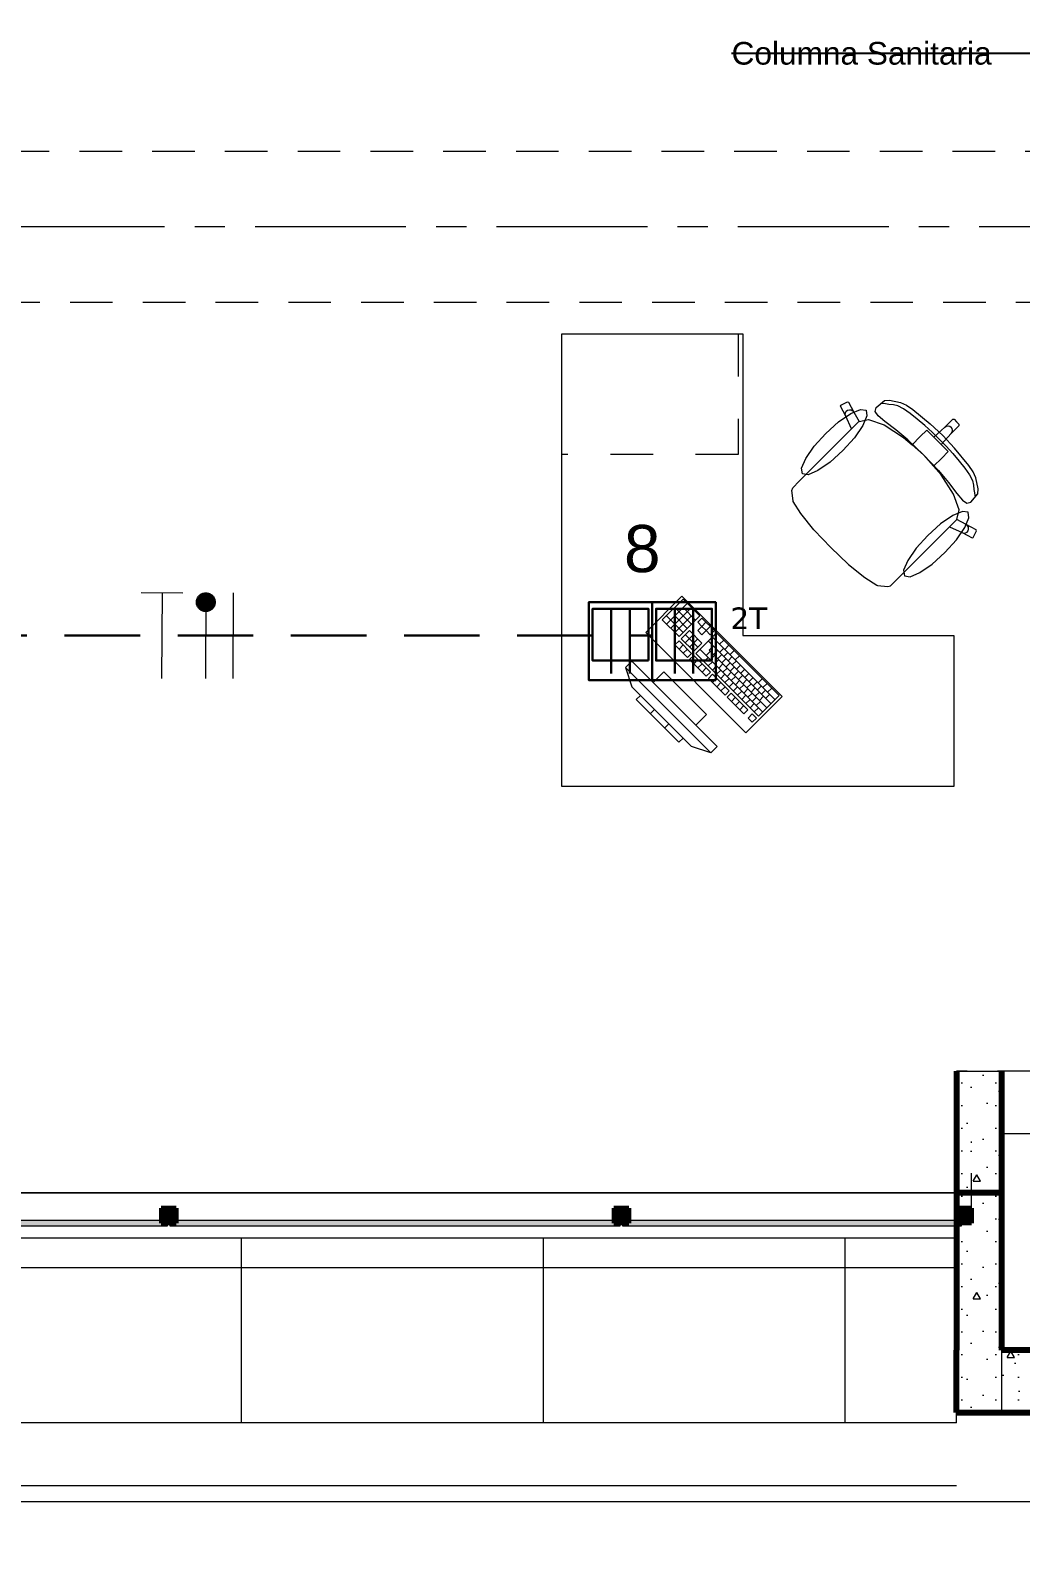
# Model space of a CAD drawing. Header units: inches. Extents: x -19 to 5698, y -728 to 92.
# Drawn here: x 132.8 to 136.08, y 3.05 to 8.1 of the extents above; entities that cross this region are included whole.
import ezdxf

# ---------------------------------------------------------------- set-up
doc = ezdxf.new("R2010")
doc.units = ezdxf.units.IN
doc.header["$MEASUREMENT"] = 0
doc.set_wipeout_variables(frame=1)
doc.header["$PDMODE"] = 1
for name, pattern in [('HIDDEN', [0.375, 0.25, -0.125]), ('Hidden Line', [0.195611, 0.141111, -0.0545]), ('Línea Oculta', [0.195611, 0.141111, -0.0545]), ('Punto & Raya', [0.65, 0.5, -0.075, 0, -0.075]), ('Rayas', [0.282222, 0.141111, -0.141111]), ('RAYITAS', [0.375, 0.25, -0.125]), ('Wipeout_Contour', [1, 0, -1])]:
    doc.linetypes.add(name, pattern=pattern)
doc.layers.get('0').update_dxf_attribs({"color": 61})
for name, color, linetype, lineweight in [('00 conduct tomacorr', 120, 'HIDDEN', 30), ('00 IE LUZ EMERGENCIA', 253, 'Continuous', 0), ('T-TECHO-E', 150, 'Continuous', 20), ('TOMACORRIENTE', 22, 'RAYITAS', 9)]:
    doc.layers.add(name, color=color, linetype=linetype, lineweight=lineweight)
for name, color, linetype in [('02 _ ARQ _ ALB _ Cotas Ejes', 7, 'Continuous'), ('02 _ ARQ _ ALB _ Ejes Generales', 251, 'Continuous'), ('02 _ ARQ _ ZON _ Espacio.3D', 7, 'Continuous'), ('08 _ STR _ EXT _ 07 Losa Aligerada', 7, 'Continuous'), ('08 _ STR _ EXT _ 08 Placas', 7, 'Continuous'), ('08 _ STR _ EXT _ 08 Placas Inclinadas', 7, 'Continuous'), ('08 _ STR _ EXT _ 09 Vigas', 251, 'Continuous'), ('Acabado - Muros', 7, 'Continuous'), ('Dibujo 2D - General', 7, 'Continuous'), ('Estructura - 03 LOSA', 7, 'Continuous'), ('Interior - Mobiliario', 7, 'Continuous'), ('Notas - Etiquetas', 7, 'Continuous')]:
    doc.layers.add(name, color=color, linetype=linetype)
doc.styles.add('Annotative', font='arial.ttf')
doc.styles.add('Estilo_Generado_4', font='swisse.ttf')
doc.dimstyles.new('Estilo_Generado__1', dxfattribs={"dimtxt": 0.125, "dimasz": 0.095, "dimexe": 0.18, "dimexo": 0.3, "dimgap": 0, "dimtad": 0, "dimtih": 1, "dimtoh": 1, "dimzin": 0, "dimdsep": 46, "dimtxsty": 'Estilo_Generado_4', "dimblk": 'ARROWHEAD_6', "dimblk1": 'ARROWHEAD_6', "dimblk2": 'ARROWHEAD_6', "dimcen": 0.09, "dimse1": 1, "dimse2": 1, "dimclrd": 144, "dimclre": 144, "dimclrt": 7, "dimadec": 0, "dimazin": 0, "dimtfac": 1, "dimtdec": 4, "dimtmove": 0, "dimatfit": 3, "dimfxl": 1, "dimtolj": 1, "dimtzin": 0, "dimarcsym": 0})
doc.dimstyles.new('Estilo_Generado__8', dxfattribs={"dimtxt": 0.18, "dimasz": 0.0912, "dimexe": 0.18, "dimexo": 0.0625, "dimgap": 0, "dimtad": 0, "dimtih": 1, "dimtoh": 1, "dimdec": 4, "dimzin": 0, "dimdsep": 46, "dimcen": 0.09, "dimadec": 0, "dimazin": 0, "dimtfac": 1, "dimtdec": 4, "dimtmove": 0, "dimatfit": 3, "dimldrblk": 'ARROWHEAD_5', "dimfxl": 1, "dimtolj": 1, "dimtzin": 0, "dimarcsym": 0})
pattern_1 = [(0, (92.5, 6e-09), (0, 0.3897114), [0.024375, -0.200625]), (0, (92.6125, 0.19486), (0, 0.3897114), [0.024375, -0.200625]), (60, (92.5, 6e-09), (-0.3375, 0.1948557), [0.024375, -0.200625]), (60, (92.725, 6e-09), (-0.3375, 0.1948557), [0.024375, -0.200625]), (120, (92.5244, 6e-09), (0.3375, 0.1948557), [0.024375, -0.200625]), (120, (92.7494, 6e-09), (0.3375, 0.1948557), [0.024375, -0.200625]), (0, (92.500015, 0.0375), (0, 0.075), [0, -0.075, 0, -0.1125]), (45, (92.537515, 0.0375), (-0.05303301, 0.05303301), [0, -0.05625, 0, -0.09375])]

# ---------------------------------------------------------------- blocks, each defined once
blk = doc.blocks.new('ARROWHEAD_6')
at = {"color": 0, "linetype": 'Continuous', "lineweight": 0}
for p, q in [((0, 0), (-1, 0)), ((-0.5, -0.5), (0.5, 0.5))]:
    blk.add_line(p, q, dxfattribs=at)
blk = doc.blocks.new('*D93', base_point=(804.059, 0))
at = {"layer": '02 _ ARQ _ ALB _ Cotas Ejes', "color": 144, "linetype": 'Continuous', "lineweight": -2, "transparency": 16777216}
for p, q in [((129.915, 2.2841), (133.0886, 2.2841)), ((136.725, 2.2841), (133.4761, 2.2841))]:
    blk.add_line(p, q, dxfattribs=at)
at = {"layer": 'Defpoints', "color": 0, "linetype": 'Continuous', "transparency": 16777216}
for p in [(129.82, 7.45), (136.82, 7.45), (136.82, 2.2841)]:
    blk.add_point(p, dxfattribs=at)
at = {"layer": '02 _ ARQ _ ALB _ Cotas Ejes', "color": 144, "linetype": 'Continuous', "lineweight": -2, "transparency": 16777216, "xscale": 0.095, "yscale": 0.095, "zscale": 0.095, "rotation": 180}
blk.add_blockref('ARROWHEAD_6', (129.82, 2.2841), dxfattribs=at)
at = {"layer": '02 _ ARQ _ ALB _ Cotas Ejes', "color": 144, "linetype": 'Continuous', "lineweight": -2, "transparency": 16777216, "xscale": 0.095, "yscale": 0.095, "zscale": 0.095}
blk.add_blockref('ARROWHEAD_6', (136.82, 2.2841), dxfattribs=at)
at = {"layer": '02 _ ARQ _ ALB _ Cotas Ejes', "color": 7, "linetype": 'Continuous', "lineweight": 13, "transparency": 16777216, "insert": (133.2824, 2.2841), "char_height": 0.125, "attachment_point": 5, "style": 'Estilo_Generado_4'}
blk.add_mtext('\\A1;7.00', dxfattribs=at)
blk = doc.blocks.new('ARROWHEAD_5')
at = {"linetype": 'Continuous', "lineweight": 0}
blk.add_hatch(color=0, dxfattribs=at).paths.add_polyline_path([(-1, 0.2679), (0, 0), (-1, -0.2679)])
at = {"color": 0, "linetype": 'Continuous', "lineweight": 0}
blk.add_line((0, 0), (-1, 0), dxfattribs=at)
blk = doc.blocks.new('CAJA POP UP 6 MODULOS')
at = {"layer": '00 conduct tomacorr', "linetype": 'Continuous'}
for p, q in [((-0.095, -0.165), (-0.095, -0.0151)), ((-0.052, -0.165), (-0.052, -0.0151)), ((0.052, -0.165), (0.052, -0.0151)), ((0.095, -0.165), (0.095, -0.0151)), ((0, -0.165), (0, -0.18))]:
    blk.add_line(p, q, dxfattribs=at)
for points in [[(-0.147, 0), (0.147, 0), (0.147, -0.18), (-0.147, -0.18)], [(0, 0), (0.147, 0), (0.147, -0.18), (0, -0.18)]]:
    blk.add_lwpolyline(points, close=True, dxfattribs=at)
for points in [[(-0.138, -0.045), (-0.009, -0.045), (-0.009, -0.165), (-0.138, -0.165), (-0.138, -0.045)], [(0.009, -0.045), (0.138, -0.045), (0.138, -0.165), (0.009, -0.165), (0.009, -0.045)]]:
    blk.add_lwpolyline(points, dxfattribs=at)
at = {"color": 1, "insert": (-0.1807, -0.168), "char_height": 0.05, "attachment_point": 1, "rotation": 180}
blk.add_mtext_dynamic_manual_height_columns('{\\fVerdana|b0|i0|c0|p34;2T}', width=0.000481, gutter_width=0.1561, heights=[0], dxfattribs=at)
blk = doc.blocks.new('a')
at = {"layer": 'TOMACORRIENTE', "ltscale": 0.05}
h = blk.add_hatch(color=4, dxfattribs=at)
edge = h.paths.add_edge_path()
edge.add_arc((0, 0.0752), 0.0211, 0, 360)
at = {"layer": 'TOMACORRIENTE', "color": 4}
for p, q in [((-0.1455, 0.0963), (-0.0515, 0.0963)), ((-0.0985, 0.0963), (-0.0985, -0.0966)), ((0, 0.0963), (0, -0.0963)), ((0.0623, -0.0963), (0.0623, 0.0963))]:
    blk.add_line(p, q, dxfattribs=at)
blk.add_circle((0, 0.0752), 0.0211, dxfattribs=at)
blk = doc.blocks.new('CABLE 3FACE')
at = {"layer": 'T-TECHO-E', "rotation": 59.94170052614085}
blk.add_blockref('a', (0, 0), dxfattribs=at)

msp = doc.modelspace()

# ---------------------------------------------------------------- hatches: boundary and pattern name
at = {"layer": '08 _ STR _ EXT _ 08 Placas', "linetype": 'Continuous', "lineweight": 9}
h = msp.add_hatch(dxfattribs=at)
h.set_pattern_fill('HORMIGÓN_EN_MASA_0002', color=250, style=0, pattern_type=2)
h.set_pattern_definition(pattern_1)
h.paths.add_polyline_path([(136.0199, 4.6516), (135.8699, 4.6516), (135.8699, 4.4445), (136.0199, 4.4445)])
at = {"layer": 'Acabado - Muros', "linetype": 'Continuous', "lineweight": 0}
for points in [[(133.2339, 4.1979), (133.2339, 4.1479), (133.2839, 4.1479), (133.2839, 4.1979)], [(134.7339, 4.1979), (134.7339, 4.1479), (134.7839, 4.1479), (134.7839, 4.1979)], [(135.8699, 4.1979), (135.8699, 4.1479), (135.9199, 4.1479), (135.9199, 4.1979)]]:
    msp.add_hatch(color=254, dxfattribs=at).paths.add_polyline_path(points)
at = {"layer": 'Acabado - Muros', "linetype": 'Continuous', "lineweight": 9}
for points in [[(131.7639, 4.1379), (133.2539, 4.1379), (133.2539, 4.1579), (131.7639, 4.1579)], [(133.2639, 4.1379), (134.7539, 4.1379), (134.7539, 4.1579), (133.2639, 4.1579)], [(134.7639, 4.1379), (135.8849, 4.1379), (135.8849, 4.1579), (134.7639, 4.1579)]]:
    msp.add_hatch(color=250, dxfattribs=at).paths.add_polyline_path(points)

# ---------------------------------------------------------------- linework, layer by layer
at = {"layer": '00 conduct tomacorr'}
msp.add_line((131.789, 6.0949), (134.8615, 6.0949), dxfattribs=at)
at = {"layer": '02 _ ARQ _ ALB _ Ejes Generales', "color": 251, "linetype": 'Punto & Raya', "lineweight": 13, "true_color": 0x636466}
msp.add_line((98.3454, 7.45), (147.07, 7.45), dxfattribs=at)
at = {"layer": '02 _ ARQ _ ZON _ Espacio.3D', "color": 254, "linetype": 'Continuous', "lineweight": 0, "flags": 128}
msp.add_lwpolyline([(136.57, 16.9), (135.97, 16.9), (135.97, 17.35), (130.07, 17.35), (130.07, 16.9), (130.07, 7.7), (130.27, 7.7), (130.27, 7.2), (129.77, 7.2), (129.77, 3.7271), (130.6199, 3.7271), (130.6224, 4.6516), (130.7699, 4.6516), (130.7699, 4.2489), (135.8699, 4.2489), (135.8699, 4.6516), (136.0199, 4.6516), (136.0199, 3.7271), (136.87, 3.7271)], dxfattribs=at)
at = {"layer": '08 _ STR _ EXT _ 07 Losa Aligerada', "color": 7, "linetype": 'Continuous', "lineweight": 18, "flags": 128}
msp.add_lwpolyline([(100.17, 5.8), (117.7353, 5.8), (117.7353, 7.2), (122.9315, 7.2), (122.9315, 6.0005), (129.57, 6.0005), (129.57, 3.3753), (137.07, 3.3753)], dxfattribs=at)
at = {"layer": '08 _ STR _ EXT _ 08 Placas', "color": 7, "linetype": 'Continuous', "lineweight": 80, "flags": 128}
for points in [[(136.0199, 4.2489), (135.8699, 4.2489)], [(136.0199, 3.7271), (136.0199, 4.2489)]]:
    msp.add_lwpolyline(points, dxfattribs=at)
at = {"layer": '08 _ STR _ EXT _ 08 Placas Inclinadas', "color": 7, "linetype": 'Continuous', "lineweight": 80}
for p, q in [((135.8699, 4.6516), (135.8699, 4.4445)), ((135.8699, 4.6516), (135.8699, 4.4445)), ((136.0199, 4.4445), (136.0199, 4.6516)), ((136.0199, 4.4445), (136.0199, 4.6516)), ((136.0199, 3.7271), (136.0199, 4.4445)), ((136.0199, 3.7271), (136.0199, 4.4445)), ((136.87, 3.7271), (136.0199, 3.7271))]:
    msp.add_line(p, q, dxfattribs=at)
at = {"layer": '08 _ STR _ EXT _ 08 Placas Inclinadas', "color": 251, "linetype": 'Línea Oculta', "lineweight": 13}
msp.add_line((136.87, 4.4445), (136.0199, 4.4445), dxfattribs=at)
at = {"layer": '08 _ STR _ EXT _ 08 Placas Inclinadas', "color": 251, "linetype": 'Línea Oculta', "lineweight": 13, "flags": 128}
for points in [[(136.87, 4.6516), (135.8699, 4.6516)], [(135.8699, 4.4445), (135.8699, 4.6516)]]:
    msp.add_lwpolyline(points, dxfattribs=at)
at = {"layer": '08 _ STR _ EXT _ 09 Vigas', "color": 251, "linetype": 'Hidden Line', "lineweight": 13, "true_color": 0x636466}
for p, q in [((130.07, 7.7), (136.57, 7.7)), ((102.07, 7.2), (144.07, 7.2))]:
    msp.add_line(p, q, dxfattribs=at)
at = {"layer": 'Acabado - Muros', "color": 251, "linetype": 'Línea Oculta', "lineweight": 13}
msp.add_line((135.9199, 4.1729), (135.9199, 4.4187), dxfattribs=at)
at = {"layer": 'Acabado - Muros', "color": 7, "linetype": 'Continuous', "lineweight": 60}
for p, q in [((133.2339, 4.1979), (133.2339, 4.1479)), ((133.2839, 4.1979), (133.2339, 4.1979)), ((133.2839, 4.1979), (133.2839, 4.1479)), ((134.7339, 4.1979), (134.7339, 4.1479)), ((134.7839, 4.1979), (134.7339, 4.1979)), ((134.7839, 4.1979), (134.7839, 4.1479)), ((135.8699, 4.1979), (135.8699, 4.1479)), ((135.9199, 4.1979), (135.8699, 4.1979)), ((135.9199, 4.1979), (135.9199, 4.1479)), ((133.2839, 4.1479), (133.2339, 4.1479)), ((134.7839, 4.1479), (134.7339, 4.1479)), ((135.9199, 4.1479), (135.8699, 4.1479))]:
    msp.add_line(p, q, dxfattribs=at)
at = {"layer": 'Acabado - Muros', "color": 7, "linetype": 'Continuous', "lineweight": 13, "flags": 128}
for points in [[(131.7639, 4.1379), (131.7639, 4.1579), (133.2539, 4.1579), (133.2539, 4.1379)], [(133.2639, 4.1379), (133.2639, 4.1579), (134.7539, 4.1579), (134.7539, 4.1379)], [(134.7639, 4.1379), (134.7639, 4.1579), (135.8849, 4.1579), (135.8849, 4.1379)]]:
    msp.add_lwpolyline(points, close=True, dxfattribs=at)
at = {"layer": 'Interior - Mobiliario', "color": 175, "linetype": 'Rayas', "lineweight": 13}
for p, q in [((135.1465, 7.0949), (135.1465, 6.6949)), ((135.1465, 6.6949), (134.5615, 6.6949))]:
    msp.add_line(p, q, dxfattribs=at)
at = {"layer": 'Interior - Mobiliario', "color": 175, "linetype": 'Continuous', "lineweight": 13}
for p, q in [((135.4869, 6.8587), (135.5083, 6.8695)), ((135.5083, 6.8695), (135.5124, 6.8682)), ((135.5124, 6.8682), (135.5293, 6.8351)), ((135.6037, 6.8502), (135.6316, 6.8734)), ((135.6316, 6.8734), (135.6483, 6.8753)), ((135.6483, 6.8753), (135.6845, 6.8675)), ((135.4856, 6.8547), (135.4869, 6.8587)), ((135.5026, 6.8216), (135.4856, 6.8547)), ((135.501, 6.8272), (135.5017, 6.833)), ((135.5026, 6.8216), (135.501, 6.8272)), ((135.5017, 6.833), (135.5045, 6.8382)), ((135.5222, 6.7798), (135.5026, 6.8216)), ((135.5045, 6.8382), (135.5091, 6.8418)), ((135.5091, 6.8418), (135.5147, 6.8433)), ((135.5147, 6.8433), (135.5206, 6.8426)), ((135.5206, 6.8426), (135.5257, 6.8397)), ((135.5257, 6.8397), (135.5293, 6.8351)), ((135.5293, 6.8351), (135.5467, 6.8041)), ((135.6003, 6.8373), (135.6037, 6.8502)), ((135.6103, 6.8229), (135.6003, 6.8373)), ((135.6326, 6.8043), (135.6103, 6.8229)), ((135.6263, 6.8637), (135.6218, 6.8645)), ((135.6343, 6.863), (135.6263, 6.8637)), ((135.6451, 6.8609), (135.6343, 6.863)), ((135.6605, 6.8598), (135.6451, 6.8609)), ((135.6753, 6.8559), (135.6605, 6.8598)), ((135.6941, 6.8459), (135.6753, 6.8559)), ((135.6845, 6.8675), (135.7037, 6.8585)), ((135.7159, 6.831), (135.6941, 6.8459)), ((135.7037, 6.8585), (135.7254, 6.8436)), ((135.7397, 6.8125), (135.7159, 6.831)), ((135.7254, 6.8436), (135.7821, 6.7968)), ((135.3743, 6.632), (135.5222, 6.7798)), ((135.5464, 6.804), (135.5222, 6.7798)), ((135.5464, 6.804), (135.5467, 6.8041)), ((135.5467, 6.8041), (135.5786, 6.8115)), ((135.5786, 6.8115), (135.6306, 6.7932)), ((135.6306, 6.7932), (135.6944, 6.7518)), ((135.6688, 6.7764), (135.6326, 6.8043)), ((135.7081, 6.7437), (135.6688, 6.7764)), ((135.7645, 6.7913), (135.7397, 6.8125)), ((135.7499, 6.7544), (135.7711, 6.7756)), ((135.7891, 6.7687), (135.7645, 6.7913)), ((135.7711, 6.7756), (135.7947, 6.752)), ((135.7821, 6.7968), (135.8243, 6.7577)), ((135.8126, 6.7459), (135.7891, 6.7687)), ((135.7947, 6.752), (135.8312, 6.7859)), ((135.8312, 6.7859), (135.8573, 6.812)), ((135.8312, 6.7859), (135.8361, 6.7892)), ((135.8361, 6.7892), (135.8418, 6.7903)), ((135.8418, 6.7903), (135.8476, 6.7891)), ((135.8476, 6.7891), (135.8525, 6.7858)), ((135.8558, 6.781), (135.8525, 6.7858)), ((135.8526, 6.7646), (135.8787, 6.7907)), ((135.8526, 6.7646), (135.8558, 6.7695)), ((135.8569, 6.7752), (135.8558, 6.781)), ((135.8558, 6.7695), (135.8569, 6.7752)), ((135.8573, 6.812), (135.8616, 6.812)), ((135.8616, 6.812), (135.8701, 6.8035)), ((135.8786, 6.7949), (135.8701, 6.8035)), ((135.8787, 6.7907), (135.8786, 6.7949)), ((135.6944, 6.7518), (135.7225, 6.7271)), ((135.7608, 6.6942), (135.7081, 6.7437)), ((135.7225, 6.7271), (135.7499, 6.7544)), ((135.7225, 6.7271), (135.7604, 6.6938)), ((135.7947, 6.752), (135.8066, 6.74)), ((135.8186, 6.7281), (135.8066, 6.74)), ((135.8126, 6.7459), (135.8354, 6.7225)), ((135.8186, 6.7281), (135.8526, 6.7646)), ((135.8422, 6.7044), (135.8186, 6.7281)), ((135.8634, 6.7155), (135.8243, 6.7577)), ((135.8354, 6.7225), (135.8579, 6.6978)), ((135.7937, 6.6559), (135.7604, 6.6938)), ((135.7608, 6.6942), (135.8103, 6.6415)), ((135.7937, 6.6559), (135.8211, 6.6833)), ((135.8211, 6.6833), (135.8422, 6.7044)), ((135.8579, 6.6978), (135.8791, 6.6731)), ((135.9103, 6.6588), (135.8634, 6.7155)), ((135.8791, 6.6731), (135.8977, 6.6493)), ((135.3488, 6.6064), (135.3743, 6.632)), ((135.8185, 6.6278), (135.7937, 6.6559)), ((135.8103, 6.6415), (135.843, 6.6021)), ((135.8598, 6.5639), (135.8185, 6.6278)), ((135.8977, 6.6493), (135.9125, 6.6274)), ((135.9252, 6.6371), (135.9103, 6.6588)), ((135.9125, 6.6274), (135.9225, 6.6086)), ((135.9341, 6.6178), (135.9252, 6.6371)), ((135.9419, 6.5817), (135.9341, 6.6178)), ((135.324, 6.5752), (135.3269, 6.5845)), ((135.328, 6.5413), (135.324, 6.5752)), ((135.3269, 6.5845), (135.3488, 6.6064)), ((135.843, 6.6021), (135.871, 6.566)), ((135.871, 6.566), (135.8896, 6.5437)), ((135.9225, 6.6086), (135.9264, 6.5939)), ((135.9264, 6.5939), (135.9275, 6.5785)), ((135.9275, 6.5785), (135.9296, 6.5677)), ((135.9296, 6.5677), (135.9304, 6.5597)), ((135.94, 6.5649), (135.9419, 6.5817)), ((135.3289, 6.5392), (135.328, 6.5413)), ((135.3538, 6.4991), (135.3289, 6.5392)), ((135.8782, 6.512), (135.8598, 6.5639)), ((135.8896, 6.5437), (135.9039, 6.5337)), ((135.9039, 6.5337), (135.9168, 6.5371)), ((135.9168, 6.5371), (135.94, 6.5649)), ((135.9304, 6.5597), (135.9312, 6.5552)), ((135.3974, 6.4454), (135.3538, 6.4991)), ((135.8707, 6.4798), (135.8464, 6.4556)), ((135.8707, 6.48), (135.8782, 6.512)), ((135.8707, 6.4798), (135.8707, 6.48)), ((135.9017, 6.4627), (135.8707, 6.48)), ((135.3981, 6.4446), (135.3974, 6.4454)), ((135.4529, 6.3863), (135.3981, 6.4446)), ((135.6986, 6.3077), (135.8464, 6.4556)), ((135.8464, 6.4556), (135.8882, 6.436)), ((135.8882, 6.436), (135.8939, 6.4344)), ((135.8882, 6.436), (135.9213, 6.419)), ((135.8939, 6.4344), (135.8997, 6.435)), ((135.8997, 6.435), (135.9048, 6.4379)), ((135.9063, 6.4591), (135.9017, 6.4627)), ((135.9348, 6.4457), (135.9017, 6.4627)), ((135.9048, 6.4379), (135.9084, 6.4425)), ((135.9092, 6.4539), (135.9063, 6.4591)), ((135.9084, 6.4425), (135.91, 6.4481)), ((135.91, 6.4481), (135.9092, 6.4539)), ((135.9213, 6.419), (135.9253, 6.4203)), ((135.9253, 6.4203), (135.9362, 6.4417)), ((135.9362, 6.4417), (135.9348, 6.4457)), ((135.4529, 6.3863), (135.5113, 6.3314)), ((135.5113, 6.3314), (135.5121, 6.3308)), ((135.5121, 6.3308), (135.5657, 6.2872)), ((135.5657, 6.2872), (135.6058, 6.2623)), ((135.6058, 6.2623), (135.6079, 6.2614)), ((135.6511, 6.2603), (135.6731, 6.2822)), ((135.6731, 6.2822), (135.6986, 6.3077)), ((134.9635, 6.2153), (134.8949, 6.1468)), ((135.0189, 6.1599), (134.9635, 6.2153)), ((135.6079, 6.2614), (135.6418, 6.2574)), ((135.6418, 6.2574), (135.6511, 6.2603)), ((134.9773, 6.2015), (134.9088, 6.1329)), ((134.9912, 6.1876), (134.9226, 6.1191)), ((134.9914, 6.1325), (134.936, 6.1879)), ((135.0052, 6.1462), (134.9636, 6.1878)), ((134.8949, 6.1468), (134.9503, 6.0914)), ((134.964, 6.1051), (134.9086, 6.1605)), ((134.9777, 6.1188), (134.9362, 6.1604)), ((134.9913, 6.1601), (134.9365, 6.1052)), ((134.9503, 6.0914), (135.0189, 6.1599)), ((134.9846, 6.1119), (134.9572, 6.0845)), ((135.0262, 6.0703), (134.9846, 6.1119)), ((135.0258, 6.153), (135.0121, 6.1393)), ((135.0121, 6.1393), (135.0259, 6.1255)), ((135.0259, 6.1255), (135.0122, 6.1118)), ((135.0122, 6.1118), (135.0261, 6.0979)), ((135.0673, 6.1115), (135.0258, 6.153)), ((135.0396, 6.1392), (135.0259, 6.1255)), ((135.0398, 6.1116), (135.0259, 6.1255)), ((135.0261, 6.0979), (135.0398, 6.1116)), ((135.0535, 6.1253), (135.0398, 6.1116)), ((135.0398, 6.1116), (135.0536, 6.0978)), ((135.0536, 6.0978), (135.0673, 6.1115)), ((134.9504, 6.0776), (134.9367, 6.0639)), ((134.9367, 6.0639), (134.9782, 6.0223)), ((134.9919, 6.0361), (134.9504, 6.0776)), ((134.9642, 6.0638), (134.9505, 6.05)), ((134.9572, 6.0845), (134.9988, 6.0429)), ((135.0125, 6.0566), (134.9709, 6.0982)), ((134.9985, 6.098), (134.9711, 6.0706)), ((135.0123, 6.0842), (134.9849, 6.0568)), ((134.9988, 6.0429), (135.0262, 6.0703)), ((135.0743, 6.1046), (135.0057, 6.036)), ((135.2545, 5.8694), (135.0468, 6.0771)), ((135.2683, 5.8831), (135.0605, 6.0908)), ((135.282, 5.8968), (135.0743, 6.1046)), ((135.0985, 6.0803), (135.0848, 6.0666)), ((135.1158, 6.063), (135.1021, 6.0493)), ((134.7938, 6.01), (134.7726, 5.9888)), ((135.0767, 5.7272), (134.7938, 6.01)), ((134.9781, 6.0499), (134.9643, 6.0362)), ((134.9782, 6.0223), (134.9919, 6.0361)), ((134.9988, 6.0291), (134.9851, 6.0154)), ((134.9851, 6.0154), (135.0405, 5.96)), ((135.0542, 5.9737), (134.9988, 6.0291)), ((135.0127, 6.0153), (134.999, 6.0016)), ((135.0057, 6.036), (135.2134, 5.8283)), ((135.2271, 5.842), (135.0194, 6.0497)), ((135.0471, 6.022), (135.0334, 6.0083)), ((135.0539, 6.0426), (135.0402, 6.0289)), ((135.0641, 6.0598), (135.0504, 6.0461)), ((135.2408, 5.8557), (135.0504, 6.0461)), ((135.0677, 6.0288), (135.054, 6.0151)), ((135.078, 6.046), (135.0643, 6.0323)), ((135.0816, 6.015), (135.0679, 6.0012)), ((135.0918, 6.0321), (135.0781, 6.0184)), ((135.0986, 6.0528), (135.0849, 6.0391)), ((135.1057, 6.0183), (135.092, 6.0046)), ((135.1125, 6.0389), (135.0988, 6.0252)), ((135.1263, 6.0251), (135.1126, 6.0114)), ((135.1331, 6.0457), (135.1194, 6.032)), ((135.1402, 6.0112), (135.1265, 5.9975)), ((135.1504, 6.0284), (135.1367, 6.0147)), ((134.7726, 5.9888), (135.0554, 5.706)), ((134.7726, 5.9888), (134.7938, 5.9252)), ((134.8999, 5.9747), (134.8645, 5.9393)), ((135.0413, 5.8332), (134.8999, 5.9747)), ((135.0265, 6.0014), (135.0128, 5.9877)), ((135.0404, 5.9876), (135.0267, 5.9739)), ((135.0405, 5.96), (135.0542, 5.9737)), ((135.0609, 6.0082), (135.0472, 5.9944)), ((135.0611, 5.9668), (135.0474, 5.9531)), ((135.0748, 5.9943), (135.0611, 5.9806)), ((135.1165, 5.9114), (135.0611, 5.9668)), ((135.0886, 5.9805), (135.0749, 5.9668)), ((135.0954, 6.0011), (135.0817, 5.9874)), ((135.1025, 5.9666), (135.0888, 5.9529)), ((135.1093, 5.9873), (135.0956, 5.9735)), ((135.1195, 6.0044), (135.1058, 5.9907)), ((135.1231, 5.9734), (135.1094, 5.9597)), ((135.1334, 5.9906), (135.1197, 5.9769)), ((135.137, 5.9596), (135.1233, 5.9458)), ((135.1472, 5.9767), (135.1335, 5.963)), ((135.154, 5.9974), (135.1403, 5.9837)), ((135.1611, 5.9629), (135.1474, 5.9492)), ((135.1679, 5.9835), (135.1541, 5.9698)), ((135.1817, 5.9697), (135.168, 5.956)), ((134.9918, 5.7272), (134.7938, 5.9252)), ((134.8645, 5.9393), (135.0059, 5.7979)), ((135.0474, 5.9531), (135.1028, 5.8977)), ((135.075, 5.953), (135.0613, 5.9393)), ((135.0888, 5.9391), (135.0751, 5.9254)), ((135.1027, 5.9253), (135.089, 5.9116)), ((135.1163, 5.9528), (135.1026, 5.9391)), ((135.1028, 5.8977), (135.1165, 5.9114)), ((135.1302, 5.9389), (135.1165, 5.9252)), ((135.144, 5.9251), (135.1303, 5.9114)), ((135.1508, 5.9457), (135.1371, 5.932)), ((135.1579, 5.9112), (135.1442, 5.8975)), ((135.1647, 5.9319), (135.151, 5.9182)), ((135.1749, 5.949), (135.1612, 5.9353)), ((135.1785, 5.918), (135.1648, 5.9043)), ((135.1888, 5.9352), (135.1751, 5.9215)), ((135.1956, 5.9558), (135.1818, 5.9421)), ((135.2026, 5.9213), (135.1889, 5.9076)), ((135.2094, 5.942), (135.1957, 5.9283)), ((135.2233, 5.9281), (135.2095, 5.9144)), ((135.2266, 5.9522), (135.2129, 5.9385)), ((135.2371, 5.9143), (135.2234, 5.9006)), ((135.2422, 5.9367), (135.2284, 5.9229)), ((135.2577, 5.9211), (135.244, 5.9074)), ((134.8221, 5.8969), (134.808, 5.8827)), ((134.808, 5.8827), (134.9494, 5.7413)), ((134.9635, 5.7555), (134.8221, 5.8969)), ((135.1235, 5.9045), (135.1097, 5.8908)), ((135.1097, 5.8908), (135.1651, 5.8354)), ((135.1788, 5.8491), (135.1235, 5.9045)), ((135.1373, 5.8907), (135.1236, 5.8769)), ((135.1512, 5.8768), (135.1374, 5.8631)), ((135.165, 5.863), (135.1513, 5.8493)), ((135.1717, 5.8974), (135.158, 5.8837)), ((135.1856, 5.8835), (135.1719, 5.8698)), ((135.1924, 5.9042), (135.1786, 5.8905)), ((135.1994, 5.8697), (135.1857, 5.856)), ((135.2062, 5.8903), (135.1925, 5.8766)), ((135.2165, 5.9075), (135.2027, 5.8938)), ((135.2201, 5.8765), (135.2063, 5.8628)), ((135.2134, 5.8283), (135.282, 5.8968)), ((135.2303, 5.8937), (135.2166, 5.8799)), ((135.2509, 5.9004), (135.2372, 5.8867)), ((134.8692, 5.8497), (134.8551, 5.8356)), ((135.0059, 5.7979), (135.0413, 5.8332)), ((135.1651, 5.8354), (135.1788, 5.8491)), ((135.1927, 5.8353), (135.179, 5.8216)), ((135.179, 5.8216), (135.1928, 5.8077)), ((135.2065, 5.8214), (135.1927, 5.8353)), ((135.1928, 5.8077), (135.2065, 5.8214)), ((135.2133, 5.8558), (135.1996, 5.8421)), ((134.9164, 5.8026), (134.9022, 5.7885)), ((134.9494, 5.7413), (134.9635, 5.7555)), ((135.0554, 5.706), (134.9918, 5.7272)), ((135.0554, 5.706), (135.0767, 5.7272))]:
    msp.add_line(p, q, dxfattribs=at)
at = {"layer": 'Interior - Mobiliario', "color": 175, "linetype": 'Continuous', "lineweight": 13, "flags": 128}
for points in [[(134.5615, 5.5949), (134.5615, 7.0949), (135.1615, 7.0949), (135.1615, 6.0949), (135.8615, 6.0949), (135.8615, 5.5949)], [(135.4364, 6.7647), (135.4789, 6.8029), (135.5193, 6.8309), (135.5513, 6.8445), (135.5702, 6.8416), (135.5731, 6.8227), (135.5595, 6.7906), (135.5315, 6.7503), (135.4933, 6.7078), (135.4509, 6.6696), (135.4105, 6.6416), (135.3784, 6.628), (135.3595, 6.6309), (135.3566, 6.6498), (135.3703, 6.6819), (135.3983, 6.7222)], [(135.8314, 6.3698), (135.8695, 6.4123), (135.8975, 6.4526), (135.9111, 6.4847), (135.9083, 6.5036), (135.8893, 6.5065), (135.8573, 6.4929), (135.8169, 6.4649), (135.7744, 6.4267), (135.7363, 6.3842), (135.7083, 6.3439), (135.6947, 6.3118), (135.6975, 6.2929), (135.7164, 6.29), (135.7485, 6.3036), (135.7889, 6.3316)], [(135.1721, 5.7731), (135.2923, 5.8934), (134.96, 6.2257), (134.8398, 6.1055)]]:
    msp.add_lwpolyline(points, close=True, dxfattribs=at)

# ---------------------------------------------------------------- block references
at = {"layer": '00 conduct tomacorr'}
for name, p, xscale, yscale, zscale, rotation in [('CABLE 3FACE', (133.3814, 6.0948), 1.47256122672843, 1.47256122672843, 1.47256122672843, 299.7894777823319), ('CAJA POP UP 6 MODULOS', (134.8615, 5.9474), 1.432830642179531, 1.432830642179531, 1.432830642179531, 180)]:
    msp.add_blockref(name, p, dxfattribs=dict(at, xscale=xscale, yscale=yscale, zscale=zscale, rotation=rotation))

# ---------------------------------------------------------------- texts
at = {"layer": '00 IE LUZ EMERGENCIA', "style": 'Annotative'}
msp.add_attdef('8', (134.7677, 6.3052), '', height=0.1562, dxfattribs=at)
at = {"layer": 'Notas - Etiquetas', "color": 5, "linetype": 'Continuous', "lineweight": 35, "insert": (135.1244, 8.0239), "char_height": 0.075, "attachment_point": 4, "style": 'Estilo_Generado_4'}
msp.add_mtext('\\A1;{\\pql;\\fSwis721 Ex BT|b0|i0|c0|p34;Columna Sanitaria}', dxfattribs=at)

# ---------------------------------------------------------------- leaders
at = {"layer": 'Notas - Etiquetas', "color": 144, "linetype": 'Continuous', "lineweight": 13, "annotation_type": 0, "has_hookline": 1, "hookline_direction": 1, "text_width": 1.0171}
msp.add_leader([(136.4702, 7.85), (136.2959, 8.0239), (135.1244, 8.0239)], dimstyle='Estilo_Generado__8', dxfattribs=at)

# ---------------------------------------------------------------- next in the draw order: wipeouts: each hides what was drawn before it
at = {"color": 254, "linetype": 'Wipeout_Contour', "lineweight": 0, "ltscale": 3379.550496}
msp.add_wipeout([(130.7699, 3.486), (130.7699, 4.0989), (135.8699, 4.0989), (135.8699, 3.486)], dxfattribs=at).dxf.layer = 'Dibujo 2D - General'

# ---------------------------------------------------------------- next in the draw order: hatches: boundary and pattern name
at = {"layer": '08 _ STR _ EXT _ 08 Placas', "linetype": 'Continuous', "lineweight": 9}
h = msp.add_hatch(dxfattribs=at)
h.set_pattern_fill('HORMIGÓN_EN_MASA_0002', color=250, style=0, pattern_type=2)
h.set_pattern_definition(pattern_1)
h.paths.add_polyline_path([(136.0199, 4.4445), (135.8699, 4.4445), (135.8699, 3.7271), (136.0199, 3.7271)])
h = msp.add_hatch(dxfattribs=at)
h.set_pattern_fill('HORMIGÓN_EN_MASA_0002', color=250, style=0, pattern_type=2)
h.set_pattern_definition(pattern_1)
h.paths.add_polyline_path([(136.0199, 3.7271), (136.0199, 4.2489), (135.8699, 4.2489), (135.8699, 3.7271)])
at = {"layer": 'Dibujo 2D - General', "linetype": 'Continuous', "lineweight": 13}
h = msp.add_hatch(dxfattribs=at)
h.set_pattern_fill('CEMENTO_PULIDO_Y_BRUÑADO_FA', color=251, style=0, pattern_type=2)
h.set_pattern_definition([(0, (92.5, 6e-09), (0, 1), []), (90, (92.5, 6e-09), (-1, 0), [])])
h.paths.add_polyline_path([(130.7699, 3.486), (130.7699, 4.0989), (135.8699, 4.0989), (135.8699, 3.486)])

# ---------------------------------------------------------------- next in the draw order: linework, layer by layer
at = {"layer": '08 _ STR _ EXT _ 08 Placas', "color": 7, "linetype": 'Continuous', "lineweight": 80, "flags": 128}
msp.add_lwpolyline([(135.8699, 4.2489), (135.8699, 3.7271)], dxfattribs=at)
at = {"layer": '08 _ STR _ EXT _ 08 Placas Inclinadas', "color": 7, "linetype": 'Continuous', "lineweight": 80}
msp.add_line((135.8699, 4.4445), (135.8699, 3.7271), dxfattribs=at)
msp.add_line((135.8699, 4.4445), (135.8699, 3.7271), dxfattribs=at)
at = {"layer": '08 _ STR _ EXT _ 08 Placas Inclinadas', "color": 251, "linetype": 'Línea Oculta', "lineweight": 13, "flags": 128}
msp.add_lwpolyline([(135.8699, 3.7271), (135.8699, 4.4445)], dxfattribs=at)
at = {"layer": 'Dibujo 2D - General', "color": 251, "linetype": 'Continuous', "lineweight": 13, "flags": 128}
msp.add_lwpolyline([(130.7699, 3.486), (130.7699, 4.0989), (135.8699, 4.0989), (135.8699, 3.486)], close=True, dxfattribs=at)
at = {"layer": 'Estructura - 03 LOSA', "color": 7, "linetype": 'Continuous', "lineweight": 18, "flags": 128}
msp.add_lwpolyline([(136.0199, 4.2489), (130.5199, 4.2489), (130.5199, 3.4801), (130.6699, 3.4801), (130.6699, 4.0989), (135.8699, 4.0989), (135.8699, 3.4801), (136.0199, 3.4801)], close=True, dxfattribs=at)

# ---------------------------------------------------------------- next in the draw order: wipeouts: each hides what was drawn before it
at = {"color": 254, "linetype": 'Wipeout_Contour', "lineweight": 0, "ltscale": 3392.136378}
msp.add_wipeout([(135.8699, 3.2253), (137.07, 3.2253), (137.0287, 3.5201), (135.8699, 3.5201)], dxfattribs=at).dxf.layer = '08 _ STR _ EXT _ 08 Placas Inclinadas'

# ---------------------------------------------------------------- next in the draw order: hatches: boundary and pattern name
at = {"layer": '08 _ STR _ EXT _ 08 Placas Inclinadas', "linetype": 'Continuous', "lineweight": 9}
h = msp.add_hatch(dxfattribs=at)
h.set_pattern_fill('HORMIGÓN_EN_MASA_0002', color=250, style=0, pattern_type=2)
h.set_pattern_definition(pattern_1)
h.paths.add_polyline_path([(136.0199, 3.7271), (135.8699, 3.7271), (135.8699, 3.5201), (136.0199, 3.5201)])
h = msp.add_hatch(dxfattribs=at)
h.set_pattern_fill('HORMIGÓN_EN_MASA_0002', color=250, style=0, pattern_type=2)
h.set_pattern_definition(pattern_1)
h.paths.add_polyline_path([(136.87, 3.7271), (136.0199, 3.7271), (136.0199, 3.5201), (136.87, 3.5201)])

# ---------------------------------------------------------------- next in the draw order: linework, layer by layer
at = {"layer": '08 _ STR _ EXT _ 08 Placas Inclinadas', "color": 7, "linetype": 'Continuous', "lineweight": 80}
for p, q in [((135.8699, 3.5201), (136.0199, 3.5201)), ((136.0199, 3.5201), (136.87, 3.5201))]:
    msp.add_line(p, q, dxfattribs=at)
at = {"layer": '08 _ STR _ EXT _ 08 Placas Inclinadas', "color": 7, "linetype": 'Continuous', "lineweight": 80, "flags": 128}
msp.add_lwpolyline([(135.8699, 3.5201), (135.8699, 3.7271)], dxfattribs=at)
at = {"layer": '08 _ STR _ EXT _ 08 Placas Inclinadas', "color": 7, "linetype": 'Continuous', "lineweight": 13, "flags": 128}
for points in [[(135.8699, 3.486), (135.8699, 3.5201)], [(135.8699, 3.2253), (137.07, 3.2253)]]:
    msp.add_lwpolyline(points, dxfattribs=at)

# ---------------------------------------------------------------- next in the draw order: wipeouts: each hides what was drawn before it
at = {"color": 254, "linetype": 'Wipeout_Contour', "lineweight": 0, "ltscale": 3379.541211}
msp.add_wipeout([(130.7699, 3.2253), (135.8699, 3.2253), (135.8699, 3.2789), (130.7699, 3.2789)], dxfattribs=at).dxf.layer = '08 _ STR _ EXT _ 08 Placas Inclinadas'

# ---------------------------------------------------------------- next in the draw order: linework, layer by layer
at = {"layer": '08 _ STR _ EXT _ 08 Placas Inclinadas', "color": 7, "linetype": 'Continuous', "lineweight": 13, "flags": 128}
msp.add_lwpolyline([(130.7699, 3.2253), (135.8699, 3.2253)], dxfattribs=at)

# ---------------------------------------------------------------- next in the draw order: wipeouts: each hides what was drawn before it
at = {"color": 254, "linetype": 'Wipeout_Contour', "lineweight": 0, "ltscale": 3379.54328}
msp.add_wipeout([(130.7699, 3.2789), (135.8699, 3.2789), (135.8699, 3.486), (130.7699, 3.486)], dxfattribs=at).dxf.layer = '08 _ STR _ EXT _ 08 Placas Inclinadas'

# ---------------------------------------------------------------- next in the draw order: linework, layer by layer
at = {"layer": '08 _ STR _ EXT _ 08 Placas Inclinadas', "color": 7, "linetype": 'Continuous', "lineweight": 13}
msp.add_line((130.7699, 3.2789), (135.8699, 3.2789), dxfattribs=at)
at = {"layer": '08 _ STR _ EXT _ 08 Placas Inclinadas', "color": 7, "linetype": 'Continuous', "lineweight": 13, "flags": 128}
msp.add_lwpolyline([(135.8699, 3.486), (130.7699, 3.486)], dxfattribs=at)

# ---------------------------------------------------------------- next in the draw order: dimensions: what is measured, and where the dimension line sits
at = {"layer": '02 _ ARQ _ ALB _ Cotas Ejes', "color": 144, "linetype": 'Continuous', "lineweight": 13}
dim = msp.add_linear_dim(base=(136.82, 2.2841), p1=(129.82, 7.45), p2=(136.82, 7.45), dimstyle='Estilo_Generado__1', dxfattribs=at)
dim.commit()
dim.dimension.update_dxf_attribs({"geometry": '*D93', "text_midpoint": (133.2824, 2.2841), "dimtype": 160})

doc.saveas('drawing.dxf')
